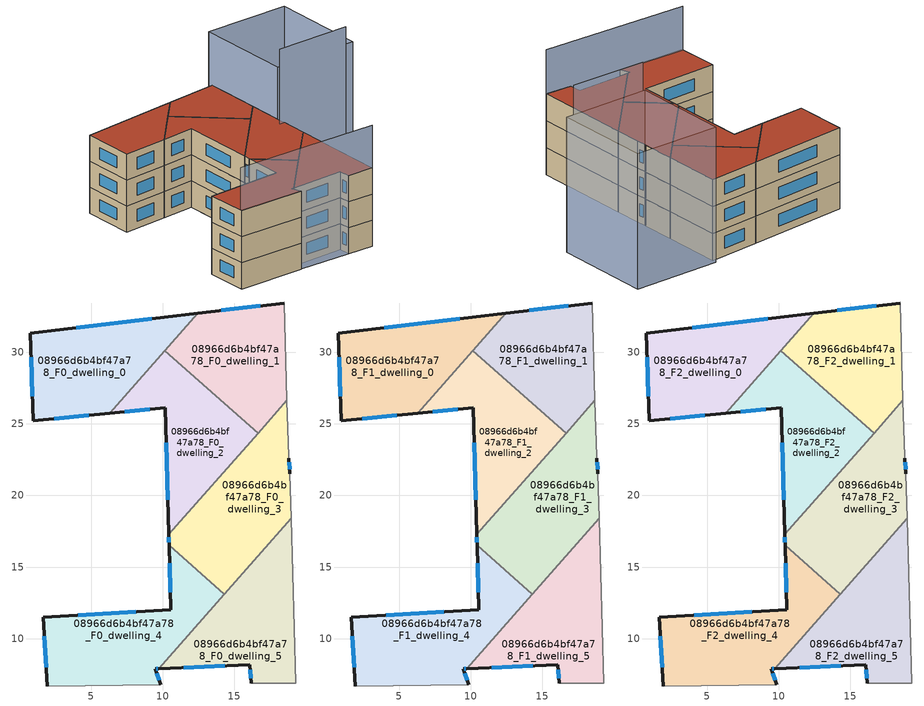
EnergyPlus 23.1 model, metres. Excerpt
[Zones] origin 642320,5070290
08966d6b4bf47a78_F0_dwelling_0
 floor ground (EU_floor_Construction): 12.44,32.7 6.3,25.74 0.97,25.22 0.77,31.32 z0
 wall outside (EU_wall_Construction): 12.44,32.7 0.77,31.32 0.97,25.22 6.3,25.74 z0:3
 wall to 08966d6b4bf47a78_F0_dwelling_2 (EU_wall_Construction): 6.3,25.74 10.13,30.09 z0:3
 wall to 08966d6b4bf47a78_F0_dwelling_1 (EU_wall_Construction): 10.13,30.09 12.44,32.7 z0:3
 window (EU_Window_Construction): 2.43,25.36 4.83,25.59 / 0.82,29.64 0.91,26.9 / 9.23,32.32 3.98,31.7 z0.83:2.17
08966d6b4bf47a78_F0_dwelling_1
 floor ground (EU_floor_Construction): 18.48,33.42 18.67,26.64 16.65,24.35 10.13,30.09 12.44,32.7 z0
 wall outside (EU_wall_Construction): 18.48,33.42 12.44,32.7 z0:3
 wall adiabatic (EU_wall_Construction): 18.67,26.64 18.48,33.42 z0:3
 wall to 08966d6b4bf47a78_F0_dwelling_2 (EU_wall_Construction): 10.13,30.09 16.65,24.35 z0:3
 wall to 08966d6b4bf47a78_F0_dwelling_3 (EU_wall_Construction): 16.65,24.35 18.67,26.64 z0:3
 window (EU_Window_Construction): 16.82,33.22 14.1,32.9 z0.83:2.17
08966d6b4bf47a78_F0_dwelling_2
 floor ground (EU_floor_Construction): 16.65,24.35 10.42,17.28 10.17,26.12 6.3,25.74 10.13,30.09 z0
 wall outside (EU_wall_Construction): 6.3,25.74 10.17,26.12 10.42,17.28 z0:3
 wall to 08966d6b4bf47a78_F0_dwelling_3 (EU_wall_Construction): 10.42,17.28 16.65,24.35 z0:3
 window (EU_Window_Construction): 7.36,25.84 9.11,26.01 / 10.24,23.68 10.35,19.71 z0.83:2.17
08966d6b4bf47a78_F0_dwelling_3
 floor ground (EU_floor_Construction): 18.67,26.64 18.78,22.71 18.79,22.61 18.88,21.51 18.96,18.4 14.3,13.11 10.44,16.51 10.42,17.28 z0
 wall outside (EU_wall_Construction): 18.88,21.51 18.79,22.61 / 10.42,17.28 10.44,16.51 z0:3
 wall adiabatic (EU_wall_Construction): 18.79,22.61 18.78,22.71 18.67,26.64 / 18.96,18.4 18.88,21.51 z0:3
 wall to 08966d6b4bf47a78_F0_dwelling_4 (EU_wall_Construction): 10.44,16.51 14.3,13.11 z0:3
 wall to 08966d6b4bf47a78_F0_dwelling_5 (EU_wall_Construction): 14.3,13.11 18.96,18.4 z0:3
 window (EU_Window_Construction): 18.85,21.81 18.81,22.3 / 10.43,17.07 10.44,16.72 z0.83:2.17
08966d6b4bf47a78_F0_dwelling_4
 floor ground (EU_floor_Construction): 14.3,13.11 9.72,7.91 9.47,7.9 9.87,6.8 1.96,6.7 1.66,11.51 10.57,12 10.44,16.51 z0
 wall outside (EU_wall_Construction): 9.87,6.8 9.47,7.9 9.72,7.91 / 10.44,16.51 10.57,12 1.66,11.51 1.96,6.7 z0:3
 wall adiabatic (EU_wall_Construction): 1.96,6.7 9.87,6.8 z0:3
 wall to 08966d6b4bf47a78_F0_dwelling_5 (EU_wall_Construction): 9.72,7.91 14.3,13.11 z0:3
 window (EU_Window_Construction): 9.54,7.91 9.65,7.91 / 9.76,7.1 9.58,7.6 / 1.75,10.19 1.88,8.03 / 8.12,11.87 4.11,11.64 / 10.48,15.27 10.54,13.25 z0.83:2.17
08966d6b4bf47a78_F0_dwelling_5
 floor ground (EU_floor_Construction): 18.96,18.4 19.27,6.9 16.17,6.9 16.07,8.2 9.72,7.91 z0
 wall outside (EU_wall_Construction): 9.72,7.91 16.07,8.2 16.17,6.9 z0:3
 wall adiabatic (EU_wall_Construction): 16.17,6.9 19.27,6.9 18.96,18.4 z0:3
 window (EU_Window_Construction): 11.47,7.99 14.32,8.12 / 16.1,7.84 16.14,7.26 z0.83:2.17
08966d6b4bf47a78_F1_dwelling_0
 floor to 08966d6b4bf47a78_F0_dwelling_0 (EU_floor_Construction): 12.44,32.7 6.3,25.74 0.97,25.22 0.77,31.32 z3
 wall outside (EU_wall_Construction): 12.44,32.7 0.77,31.32 0.97,25.22 6.3,25.74 z3:6
 wall to 08966d6b4bf47a78_F1_dwelling_2 (EU_wall_Construction): 6.3,25.74 10.13,30.09 z3:6
 wall to 08966d6b4bf47a78_F1_dwelling_1 (EU_wall_Construction): 10.13,30.09 12.44,32.7 z3:6
 window (EU_Window_Construction): 2.43,25.36 4.83,25.59 / 0.82,29.64 0.91,26.9 / 9.23,32.32 3.98,31.7 z3.83:5.17
08966d6b4bf47a78_F1_dwelling_1
 floor to 08966d6b4bf47a78_F0_dwelling_1 (EU_floor_Construction): 18.48,33.42 18.67,26.64 16.65,24.35 10.13,30.09 12.44,32.7 z3
 wall outside (EU_wall_Construction): 18.48,33.42 12.44,32.7 z3:6
 wall adiabatic (EU_wall_Construction): 18.67,26.64 18.48,33.42 z3:6
 wall to 08966d6b4bf47a78_F1_dwelling_2 (EU_wall_Construction): 10.13,30.09 16.65,24.35 z3:6
 wall to 08966d6b4bf47a78_F1_dwelling_3 (EU_wall_Construction): 16.65,24.35 18.67,26.64 z3:6
 window (EU_Window_Construction): 16.82,33.22 14.1,32.9 z3.83:5.17
08966d6b4bf47a78_F1_dwelling_2
 floor to 08966d6b4bf47a78_F0_dwelling_2 (EU_floor_Construction): 16.65,24.35 10.42,17.28 10.17,26.12 6.3,25.74 10.13,30.09 z3
 wall outside (EU_wall_Construction): 6.3,25.74 10.17,26.12 10.42,17.28 z3:6
 wall to 08966d6b4bf47a78_F1_dwelling_3 (EU_wall_Construction): 10.42,17.28 16.65,24.35 z3:6
 window (EU_Window_Construction): 7.36,25.84 9.11,26.01 / 10.24,23.68 10.35,19.71 z3.83:5.17
08966d6b4bf47a78_F1_dwelling_3
 floor to 08966d6b4bf47a78_F0_dwelling_3 (EU_floor_Construction): 18.67,26.64 18.78,22.71 18.79,22.61 18.88,21.51 18.96,18.4 14.3,13.11 10.44,16.51 10.42,17.28 z3
 wall outside (EU_wall_Construction): 18.88,21.51 18.79,22.61 / 10.42,17.28 10.44,16.51 z3:6
 wall adiabatic (EU_wall_Construction): 18.79,22.61 18.78,22.71 18.67,26.64 / 18.96,18.4 18.88,21.51 z3:6
 wall to 08966d6b4bf47a78_F1_dwelling_4 (EU_wall_Construction): 10.44,16.51 14.3,13.11 z3:6
 wall to 08966d6b4bf47a78_F1_dwelling_5 (EU_wall_Construction): 14.3,13.11 18.96,18.4 z3:6
 window (EU_Window_Construction): 18.85,21.81 18.81,22.3 / 10.43,17.07 10.44,16.72 z3.83:5.17
08966d6b4bf47a78_F1_dwelling_4
 floor to 08966d6b4bf47a78_F0_dwelling_4 (EU_floor_Construction): 14.3,13.11 9.72,7.91 9.47,7.9 9.87,6.8 1.96,6.7 1.66,11.51 10.57,12 10.44,16.51 z3
 wall outside (EU_wall_Construction): 9.87,6.8 9.47,7.9 9.72,7.91 / 10.44,16.51 10.57,12 1.66,11.51 1.96,6.7 z3:6
 wall adiabatic (EU_wall_Construction): 1.96,6.7 9.87,6.8 z3:6
 wall to 08966d6b4bf47a78_F1_dwelling_5 (EU_wall_Construction): 9.72,7.91 14.3,13.11 z3:6
 window (EU_Window_Construction): 9.54,7.91 9.65,7.91 / 9.76,7.1 9.58,7.6 / 1.75,10.19 1.88,8.03 / 8.12,11.87 4.11,11.64 / 10.48,15.27 10.54,13.25 z3.83:5.17
08966d6b4bf47a78_F1_dwelling_5
 floor to 08966d6b4bf47a78_F0_dwelling_5 (EU_floor_Construction): 18.96,18.4 19.27,6.9 16.17,6.9 16.07,8.2 9.72,7.91 z3
 wall outside (EU_wall_Construction): 9.72,7.91 16.07,8.2 16.17,6.9 z3:6
 wall adiabatic (EU_wall_Construction): 16.17,6.9 19.27,6.9 18.96,18.4 z3:6
 window (EU_Window_Construction): 11.47,7.99 14.32,8.12 / 16.1,7.84 16.14,7.26 z3.83:5.17
08966d6b4bf47a78_F2_dwelling_0
 floor to 08966d6b4bf47a78_F1_dwelling_0 (EU_floor_Construction): 12.44,32.7 6.3,25.74 0.97,25.22 0.77,31.32 z6
 wall outside (EU_wall_Construction): 12.44,32.7 0.77,31.32 0.97,25.22 6.3,25.74 z6:9
 wall to 08966d6b4bf47a78_F2_dwelling_2 (EU_wall_Construction): 6.3,25.74 10.13,30.09 z6:9
 wall to 08966d6b4bf47a78_F2_dwelling_1 (EU_wall_Construction): 10.13,30.09 12.44,32.7 z6:9
 window (EU_Window_Construction): 2.43,25.36 4.83,25.59 / 0.82,29.64 0.91,26.9 / 9.23,32.32 3.98,31.7 z6.83:8.17
 roof outside (EU_roof_Construction): 6.3,25.74 12.44,32.7 0.77,31.32 0.97,25.22 z9
08966d6b4bf47a78_F2_dwelling_1
 floor to 08966d6b4bf47a78_F1_dwelling_1 (EU_floor_Construction): 18.48,33.42 18.67,26.64 16.65,24.35 10.13,30.09 12.44,32.7 z6
 wall outside (EU_wall_Construction): 18.48,33.42 12.44,32.7 z6:9
 wall adiabatic (EU_wall_Construction): 18.67,26.64 18.48,33.42 z6:9
 wall to 08966d6b4bf47a78_F2_dwelling_2 (EU_wall_Construction): 10.13,30.09 16.65,24.35 z6:9
 wall to 08966d6b4bf47a78_F2_dwelling_3 (EU_wall_Construction): 16.65,24.35 18.67,26.64 z6:9
 window (EU_Window_Construction): 16.82,33.22 14.1,32.9 z6.83:8.17
 roof outside (EU_roof_Construction): 16.65,24.35 18.67,26.64 18.48,33.42 12.44,32.7 10.13,30.09 z9
08966d6b4bf47a78_F2_dwelling_2
 floor to 08966d6b4bf47a78_F1_dwelling_2 (EU_floor_Construction): 16.65,24.35 10.42,17.28 10.17,26.12 6.3,25.74 10.13,30.09 z6
 wall outside (EU_wall_Construction): 6.3,25.74 10.17,26.12 10.42,17.28 z6:9
 wall to 08966d6b4bf47a78_F2_dwelling_3 (EU_wall_Construction): 10.42,17.28 16.65,24.35 z6:9
 window (EU_Window_Construction): 7.36,25.84 9.11,26.01 / 10.24,23.68 10.35,19.71 z6.83:8.17
 roof outside (EU_roof_Construction): 10.42,17.28 16.65,24.35 10.13,30.09 6.3,25.74 10.17,26.12 z9
08966d6b4bf47a78_F2_dwelling_3
 floor to 08966d6b4bf47a78_F1_dwelling_3 (EU_floor_Construction): 18.67,26.64 18.78,22.71 18.79,22.61 18.88,21.51 18.96,18.4 14.3,13.11 10.44,16.51 10.42,17.28 z6
 wall outside (EU_wall_Construction): 18.88,21.51 18.79,22.61 / 10.42,17.28 10.44,16.51 z6:9
 wall adiabatic (EU_wall_Construction): 18.79,22.61 18.78,22.71 18.67,26.64 / 18.96,18.4 18.88,21.51 z6:9
 wall to 08966d6b4bf47a78_F2_dwelling_4 (EU_wall_Construction): 10.44,16.51 14.3,13.11 z6:9
 wall to 08966d6b4bf47a78_F2_dwelling_5 (EU_wall_Construction): 14.3,13.11 18.96,18.4 z6:9
 window (EU_Window_Construction): 18.85,21.81 18.81,22.3 / 10.43,17.07 10.44,16.72 z6.83:8.17
 roof outside (EU_roof_Construction): 14.3,13.11 18.96,18.4 18.88,21.51 18.79,22.61 18.78,22.71 18.67,26.64 10.42,17.28 10.44,16.51 z9
08966d6b4bf47a78_F2_dwelling_4
 floor to 08966d6b4bf47a78_F1_dwelling_4 (EU_floor_Construction): 14.3,13.11 9.72,7.91 9.47,7.9 9.87,6.8 1.96,6.7 1.66,11.51 10.57,12 10.44,16.51 z6
 wall outside (EU_wall_Construction): 9.87,6.8 9.47,7.9 9.72,7.91 / 10.44,16.51 10.57,12 1.66,11.51 1.96,6.7 z6:9
 wall adiabatic (EU_wall_Construction): 1.96,6.7 9.87,6.8 z6:9
 wall to 08966d6b4bf47a78_F2_dwelling_5 (EU_wall_Construction): 9.72,7.91 14.3,13.11 z6:9
 window (EU_Window_Construction): 9.54,7.91 9.65,7.91 / 9.76,7.1 9.58,7.6 / 1.75,10.19 1.88,8.03 / 8.12,11.87 4.11,11.64 / 10.48,15.27 10.54,13.25 z6.83:8.17
 roof outside (EU_roof_Construction): 9.87,6.8 9.47,7.9 9.72,7.91 14.3,13.11 10.44,16.51 10.57,12 1.66,11.51 1.96,6.7 z9
08966d6b4bf47a78_F2_dwelling_5
 floor to 08966d6b4bf47a78_F1_dwelling_5 (EU_floor_Construction): 18.96,18.4 19.27,6.9 16.17,6.9 16.07,8.2 9.72,7.91 z6
 wall outside (EU_wall_Construction): 9.72,7.91 16.07,8.2 16.17,6.9 z6:9
 wall adiabatic (EU_wall_Construction): 16.17,6.9 19.27,6.9 18.96,18.4 z6:9
 window (EU_Window_Construction): 11.47,7.99 14.32,8.12 / 16.1,7.84 16.14,7.26 z6.83:8.17
 roof outside (EU_roof_Construction): 19.27,6.9 18.96,18.4 9.72,7.91 16.07,8.2 16.17,6.9 z9
shading: 1.96,6.9 19.27,6.9 z0:13.9; 18.25,21.49 27.13,21.71 z0:17.6; 18.78,22.52 18.47,33.94 / 18.47,33.94 28.59,34.22 / 28.59,34.22 28.9,22.8 / 28.9,22.8 18.78,22.52 z0:15
[Building]
EU S2 Campaign: North Axis=0; Terrain=City; Solar Distribution=FullExterior
[Site:Location]
Lyon-Bron: Latitude=45.75; Longitude=5; Time Zone=1; Elevation=198
[SizingPeriod:WeatherFileDays]
AnnualSizingPeriod: Begin Month=1; Begin Day of Month=1; End Month=12; End Day of Month=31; Day of Week for Start Day=Monday; Use Weather File Daylight Saving Period=No; Use Weather File Rain and Snow Indicators=No
[MATERIAL]
EU_InternalMass_Material: Roughness=MediumRough; Thickness=0.1; Conductivity=1; Density=1800; Specific Heat=900; Thermal Absorptance=0.9; Solar Absorptance=0.7; Visible Absorptance=0.7
[MATERIAL:NOMASS] Roughness=MediumRough; Thermal Absorptance=0.9; Solar Absorptance=0.7; Visible Absorptance=0.7
Name | Thermal Resistance
EU_wall_NoMass | 0.87146
EU_roof_NoMass | 0.842276
EU_floor_NoMass | 0.496999
[WINDOWMATERIAL:SIMPLEGLAZINGSYSTEM]
EU_Window_SimpleGlazing: UFactor=2.2525; Solar Heat Gain Coefficient=0.76; Visible Transmittance=0.76
[CONSTRUCTION]
EU_wall_Construction: EU_wall_NoMass
EU_roof_Construction: EU_roof_NoMass
EU_floor_Construction: EU_floor_NoMass
EU_Window_Construction: EU_Window_SimpleGlazing
EU_InternalMass_Construction: EU_InternalMass_Material
[ZONE] Type=1; Multiplier=1; Ceiling Height=autocalculate; Floor Area=autocalculate; Part of Total Floor Area=Yes
Name | Volume
08966d6b4bf47a78_F0_dwelling_0; 08966d6b4bf47a78_F1_dwelling_0; 08966d6b4bf47a78_F2_dwelling_0 | 158.136
08966d6b4bf47a78_F0_dwelling_1; 08966d6b4bf47a78_F1_dwelling_1; 08966d6b4bf47a78_F2_dwelling_1 | 146.84
08966d6b4bf47a78_F0_dwelling_2; 08966d6b4bf47a78_F1_dwelling_2; 08966d6b4bf47a78_F2_dwelling_2 | 146.875
08966d6b4bf47a78_F0_dwelling_3; 08966d6b4bf47a78_F1_dwelling_3; 08966d6b4bf47a78_F2_dwelling_3 | 170.206
08966d6b4bf47a78_F0_dwelling_4; 08966d6b4bf47a78_F1_dwelling_4; 08966d6b4bf47a78_F2_dwelling_4 | 170.218
08966d6b4bf47a78_F0_dwelling_5; 08966d6b4bf47a78_F1_dwelling_5; 08966d6b4bf47a78_F2_dwelling_5 | 156.59
[INTERNALMASS] Construction=EU_InternalMass_Construction
Name | Zone or ZoneList | Surface Area
08966d6b4bf47a78_F0_dwelling_0_EU_InternalMass | 08966d6b4bf47a78_F0_dwelling_0 | 52.712
08966d6b4bf47a78_F0_dwelling_1_EU_InternalMass | 08966d6b4bf47a78_F0_dwelling_1 | 48.9483
08966d6b4bf47a78_F0_dwelling_2_EU_InternalMass | 08966d6b4bf47a78_F0_dwelling_2 | 48.9578
08966d6b4bf47a78_F0_dwelling_3_EU_InternalMass | 08966d6b4bf47a78_F0_dwelling_3 | 56.7348
08966d6b4bf47a78_F0_dwelling_4_EU_InternalMass | 08966d6b4bf47a78_F0_dwelling_4 | 56.7378
08966d6b4bf47a78_F0_dwelling_5_EU_InternalMass | 08966d6b4bf47a78_F0_dwelling_5 | 52.1968
08966d6b4bf47a78_F1_dwelling_0_EU_InternalMass | 08966d6b4bf47a78_F1_dwelling_0 | 52.712
08966d6b4bf47a78_F1_dwelling_1_EU_InternalMass | 08966d6b4bf47a78_F1_dwelling_1 | 48.9483
08966d6b4bf47a78_F1_dwelling_2_EU_InternalMass | 08966d6b4bf47a78_F1_dwelling_2 | 48.9578
08966d6b4bf47a78_F1_dwelling_3_EU_InternalMass | 08966d6b4bf47a78_F1_dwelling_3 | 56.7348
08966d6b4bf47a78_F1_dwelling_4_EU_InternalMass | 08966d6b4bf47a78_F1_dwelling_4 | 56.7378
08966d6b4bf47a78_F1_dwelling_5_EU_InternalMass | 08966d6b4bf47a78_F1_dwelling_5 | 52.1968
08966d6b4bf47a78_F2_dwelling_0_EU_InternalMass | 08966d6b4bf47a78_F2_dwelling_0 | 52.712
08966d6b4bf47a78_F2_dwelling_1_EU_InternalMass | 08966d6b4bf47a78_F2_dwelling_1 | 48.9483
08966d6b4bf47a78_F2_dwelling_2_EU_InternalMass | 08966d6b4bf47a78_F2_dwelling_2 | 48.9578
08966d6b4bf47a78_F2_dwelling_3_EU_InternalMass | 08966d6b4bf47a78_F2_dwelling_3 | 56.7348
08966d6b4bf47a78_F2_dwelling_4_EU_InternalMass | 08966d6b4bf47a78_F2_dwelling_4 | 56.7378
08966d6b4bf47a78_F2_dwelling_5_EU_InternalMass | 08966d6b4bf47a78_F2_dwelling_5 | 52.1968
[OTHEREQUIPMENT] Fuel Type=Electricity; Design Level Calculation Method=Watts/Area; Power per Zone Floor Area=1; Fraction Latent=0; Fraction Radiant=0; Fraction Lost=0; Carbon Dioxide Generation Rate=0; EndUse Subcategory=EU_Step8_InternalGains
Name | Zone or ZoneList or Space or SpaceList | Schedule
EU_Step8_InternalGain_08966d6b4bf47a78_F0_dwelling_0_f000 | 08966d6b4bf47a78_F0_dwelling_0 | EU_Step8_GainSchedule_08966d6b4bf47a78_F0_dwelling_0_f000
EU_Step8_InternalGain_08966d6b4bf47a78_F0_dwelling_1_f000 | 08966d6b4bf47a78_F0_dwelling_1 | EU_Step8_GainSchedule_08966d6b4bf47a78_F0_dwelling_1_f000
EU_Step8_InternalGain_08966d6b4bf47a78_F0_dwelling_2_f000 | 08966d6b4bf47a78_F0_dwelling_2 | EU_Step8_GainSchedule_08966d6b4bf47a78_F0_dwelling_2_f000
EU_Step8_InternalGain_08966d6b4bf47a78_F0_dwelling_3_f000 | 08966d6b4bf47a78_F0_dwelling_3 | EU_Step8_GainSchedule_08966d6b4bf47a78_F0_dwelling_3_f000
EU_Step8_InternalGain_08966d6b4bf47a78_F0_dwelling_4_f000 | 08966d6b4bf47a78_F0_dwelling_4 | EU_Step8_GainSchedule_08966d6b4bf47a78_F0_dwelling_4_f000
EU_Step8_InternalGain_08966d6b4bf47a78_F0_dwelling_5_f000 | 08966d6b4bf47a78_F0_dwelling_5 | EU_Step8_GainSchedule_08966d6b4bf47a78_F0_dwelling_5_f000
EU_Step8_InternalGain_08966d6b4bf47a78_F1_dwelling_0_f000 | 08966d6b4bf47a78_F1_dwelling_0 | EU_Step8_GainSchedule_08966d6b4bf47a78_F1_dwelling_0_f000
EU_Step8_InternalGain_08966d6b4bf47a78_F1_dwelling_1_f000 | 08966d6b4bf47a78_F1_dwelling_1 | EU_Step8_GainSchedule_08966d6b4bf47a78_F1_dwelling_1_f000
EU_Step8_InternalGain_08966d6b4bf47a78_F1_dwelling_2_f000 | 08966d6b4bf47a78_F1_dwelling_2 | EU_Step8_GainSchedule_08966d6b4bf47a78_F1_dwelling_2_f000
EU_Step8_InternalGain_08966d6b4bf47a78_F1_dwelling_3_f000 | 08966d6b4bf47a78_F1_dwelling_3 | EU_Step8_GainSchedule_08966d6b4bf47a78_F1_dwelling_3_f000
EU_Step8_InternalGain_08966d6b4bf47a78_F1_dwelling_4_f000 | 08966d6b4bf47a78_F1_dwelling_4 | EU_Step8_GainSchedule_08966d6b4bf47a78_F1_dwelling_4_f000
EU_Step8_InternalGain_08966d6b4bf47a78_F1_dwelling_5_f000 | 08966d6b4bf47a78_F1_dwelling_5 | EU_Step8_GainSchedule_08966d6b4bf47a78_F1_dwelling_5_f000
EU_Step8_InternalGain_08966d6b4bf47a78_F2_dwelling_0_f000 | 08966d6b4bf47a78_F2_dwelling_0 | EU_Step8_GainSchedule_08966d6b4bf47a78_F2_dwelling_0_f000
EU_Step8_InternalGain_08966d6b4bf47a78_F2_dwelling_1_f000 | 08966d6b4bf47a78_F2_dwelling_1 | EU_Step8_GainSchedule_08966d6b4bf47a78_F2_dwelling_1_f000
EU_Step8_InternalGain_08966d6b4bf47a78_F2_dwelling_2_f000 | 08966d6b4bf47a78_F2_dwelling_2 | EU_Step8_GainSchedule_08966d6b4bf47a78_F2_dwelling_2_f000
EU_Step8_InternalGain_08966d6b4bf47a78_F2_dwelling_3_f000 | 08966d6b4bf47a78_F2_dwelling_3 | EU_Step8_GainSchedule_08966d6b4bf47a78_F2_dwelling_3_f000
EU_Step8_InternalGain_08966d6b4bf47a78_F2_dwelling_4_f000 | 08966d6b4bf47a78_F2_dwelling_4 | EU_Step8_GainSchedule_08966d6b4bf47a78_F2_dwelling_4_f000
EU_Step8_InternalGain_08966d6b4bf47a78_F2_dwelling_5_f000 | 08966d6b4bf47a78_F2_dwelling_5 | EU_Step8_GainSchedule_08966d6b4bf47a78_F2_dwelling_5_f000
[ZONEVENTILATION:DESIGNFLOWRATE] Schedule=EU_AlwaysOn; Design Flow Rate Calculation Method=AirChanges/Hour; Air Changes per Hour=0.425; Ventilation Type=Natural; Fan Pressure Rise=0; Fan Total Efficiency=1; Constant Term Coefficient=1; Temperature Term Coefficient=0; Velocity Term Coefficient=0; Velocity Squared Term Coefficient=0; Minimum Indoor Temperature=-100; Maximum Indoor Temperature=100; Delta Temperature=-100; Minimum Outdoor Temperature=-100; Maximum Outdoor Temperature=100; Maximum Wind Speed=40
Name | Zone or ZoneList or Space or SpaceList
EU_ConstantAir_08966d6b4bf47a78_F0_dwelling_0 | 08966d6b4bf47a78_F0_dwelling_0
EU_ConstantAir_08966d6b4bf47a78_F0_dwelling_1 | 08966d6b4bf47a78_F0_dwelling_1
EU_ConstantAir_08966d6b4bf47a78_F0_dwelling_2 | 08966d6b4bf47a78_F0_dwelling_2
EU_ConstantAir_08966d6b4bf47a78_F0_dwelling_3 | 08966d6b4bf47a78_F0_dwelling_3
EU_ConstantAir_08966d6b4bf47a78_F0_dwelling_4 | 08966d6b4bf47a78_F0_dwelling_4
EU_ConstantAir_08966d6b4bf47a78_F0_dwelling_5 | 08966d6b4bf47a78_F0_dwelling_5
EU_ConstantAir_08966d6b4bf47a78_F1_dwelling_0 | 08966d6b4bf47a78_F1_dwelling_0
EU_ConstantAir_08966d6b4bf47a78_F1_dwelling_1 | 08966d6b4bf47a78_F1_dwelling_1
EU_ConstantAir_08966d6b4bf47a78_F1_dwelling_2 | 08966d6b4bf47a78_F1_dwelling_2
EU_ConstantAir_08966d6b4bf47a78_F1_dwelling_3 | 08966d6b4bf47a78_F1_dwelling_3
EU_ConstantAir_08966d6b4bf47a78_F1_dwelling_4 | 08966d6b4bf47a78_F1_dwelling_4
EU_ConstantAir_08966d6b4bf47a78_F1_dwelling_5 | 08966d6b4bf47a78_F1_dwelling_5
EU_ConstantAir_08966d6b4bf47a78_F2_dwelling_0 | 08966d6b4bf47a78_F2_dwelling_0
EU_ConstantAir_08966d6b4bf47a78_F2_dwelling_1 | 08966d6b4bf47a78_F2_dwelling_1
EU_ConstantAir_08966d6b4bf47a78_F2_dwelling_2 | 08966d6b4bf47a78_F2_dwelling_2
EU_ConstantAir_08966d6b4bf47a78_F2_dwelling_3 | 08966d6b4bf47a78_F2_dwelling_3
EU_ConstantAir_08966d6b4bf47a78_F2_dwelling_4 | 08966d6b4bf47a78_F2_dwelling_4
EU_ConstantAir_08966d6b4bf47a78_F2_dwelling_5 | 08966d6b4bf47a78_F2_dwelling_5
[HVACTEMPLATE:THERMOSTAT] Constant Heating Setpoint=20; Constant Cooling Setpoint=50
EU_HeatOnly_08966d6b4bf47a78_F0_dwelling_0; EU_HeatOnly_08966d6b4bf47a78_F0_dwelling_1; EU_HeatOnly_08966d6b4bf47a78_F0_dwelling_2; EU_HeatOnly_08966d6b4bf47a78_F0_dwelling_3; EU_HeatOnly_08966d6b4bf47a78_F0_dwelling_4; EU_HeatOnly_08966d6b4bf47a78_F0_dwelling_5; EU_HeatOnly_08966d6b4bf47a78_F1_dwelling_0; EU_HeatOnly_08966d6b4bf47a78_F1_dwelling_1; EU_HeatOnly_08966d6b4bf47a78_F1_dwelling_2; EU_HeatOnly_08966d6b4bf47a78_F1_dwelling_3; EU_HeatOnly_08966d6b4bf47a78_F1_dwelling_4; EU_HeatOnly_08966d6b4bf47a78_F1_dwelling_5; EU_HeatOnly_08966d6b4bf47a78_F2_dwelling_0; EU_HeatOnly_08966d6b4bf47a78_F2_dwelling_1; EU_HeatOnly_08966d6b4bf47a78_F2_dwelling_2; EU_HeatOnly_08966d6b4bf47a78_F2_dwelling_3; EU_HeatOnly_08966d6b4bf47a78_F2_dwelling_4; EU_HeatOnly_08966d6b4bf47a78_F2_dwelling_5
[HVACTEMPLATE:ZONE:IDEALLOADSAIRSYSTEM] System Availability Schedule=EU_AlwaysOn; Maximum Heating Supply Air Temperature=50; Minimum Cooling Supply Air Temperature=13; Maximum Heating Supply Air Humidity Ratio=0.0156; Minimum Cooling Supply Air Humidity Ratio=0.0077; Heating Limit=NoLimit; Cooling Limit=NoLimit; Heating Availability Schedule=EU_AlwaysOn; Cooling Availability Schedule=EU_CoolingOff; Dehumidification Control Type=ConstantSensibleHeatRatio; Cooling Sensible Heat Ratio=0.7; Dehumidification Setpoint=60; Humidification Control Type=None; Humidification Setpoint=30; Outdoor Air Method=None; Outdoor Air Flow Rate per Person=0.00944; Outdoor Air Flow Rate per Zone Floor Area=0; Outdoor Air Flow Rate per Zone=0; Demand Controlled Ventilation Type=None; Outdoor Air Economizer Type=NoEconomizer; Heat Recovery Type=None; Sensible Heat Recovery Effectiveness=0.7; Latent Heat Recovery Effectiveness=0.65
Name | Template Thermostat
08966d6b4bf47a78_F0_dwelling_0 | EU_HeatOnly_08966d6b4bf47a78_F0_dwelling_0
08966d6b4bf47a78_F0_dwelling_1 | EU_HeatOnly_08966d6b4bf47a78_F0_dwelling_1
08966d6b4bf47a78_F0_dwelling_2 | EU_HeatOnly_08966d6b4bf47a78_F0_dwelling_2
08966d6b4bf47a78_F0_dwelling_3 | EU_HeatOnly_08966d6b4bf47a78_F0_dwelling_3
08966d6b4bf47a78_F0_dwelling_4 | EU_HeatOnly_08966d6b4bf47a78_F0_dwelling_4
08966d6b4bf47a78_F0_dwelling_5 | EU_HeatOnly_08966d6b4bf47a78_F0_dwelling_5
08966d6b4bf47a78_F1_dwelling_0 | EU_HeatOnly_08966d6b4bf47a78_F1_dwelling_0
08966d6b4bf47a78_F1_dwelling_1 | EU_HeatOnly_08966d6b4bf47a78_F1_dwelling_1
08966d6b4bf47a78_F1_dwelling_2 | EU_HeatOnly_08966d6b4bf47a78_F1_dwelling_2
08966d6b4bf47a78_F1_dwelling_3 | EU_HeatOnly_08966d6b4bf47a78_F1_dwelling_3
08966d6b4bf47a78_F1_dwelling_4 | EU_HeatOnly_08966d6b4bf47a78_F1_dwelling_4
08966d6b4bf47a78_F1_dwelling_5 | EU_HeatOnly_08966d6b4bf47a78_F1_dwelling_5
08966d6b4bf47a78_F2_dwelling_0 | EU_HeatOnly_08966d6b4bf47a78_F2_dwelling_0
08966d6b4bf47a78_F2_dwelling_1 | EU_HeatOnly_08966d6b4bf47a78_F2_dwelling_1
08966d6b4bf47a78_F2_dwelling_2 | EU_HeatOnly_08966d6b4bf47a78_F2_dwelling_2
08966d6b4bf47a78_F2_dwelling_3 | EU_HeatOnly_08966d6b4bf47a78_F2_dwelling_3
08966d6b4bf47a78_F2_dwelling_4 | EU_HeatOnly_08966d6b4bf47a78_F2_dwelling_4
08966d6b4bf47a78_F2_dwelling_5 | EU_HeatOnly_08966d6b4bf47a78_F2_dwelling_5
[SIZING:ZONE] Zone Cooling Design Supply Air Temperature Input Method=SupplyAirTemperature; Zone Cooling Design Supply Air Temperature=13; Zone Heating Design Supply Air Temperature Input Method=SupplyAirTemperature; Zone Heating Design Supply Air Temperature=50; Zone Cooling Design Supply Air Humidity Ratio=0.008; Zone Heating Design Supply Air Humidity Ratio=0.008; Cooling Design Air Flow Method=DesignDay; Cooling Design Air Flow Rate=0; Cooling Minimum Air Flow per Zone Floor Area=0.000762; Cooling Minimum Air Flow=0; Cooling Minimum Air Flow Fraction=0.2; Heating Design Air Flow Method=DesignDay; Heating Design Air Flow Rate=0; Heating Maximum Air Flow per Zone Floor Area=0.002032; Heating Maximum Air Flow=0.141576; Heating Maximum Air Flow Fraction=0.3; Account for Dedicated Outdoor Air System=No; Dedicated Outdoor Air System Control Strategy=NeutralSupplyAir; Dedicated Outdoor Air Low Setpoint Temperature for Design=autosize; Dedicated Outdoor Air High Setpoint Temperature for Design=autosize; Zone Load Sizing Method=Sensible Load Only No Latent Load; Zone Latent Cooling Design Supply Air Humidity Ratio Input Method=HumidityRatioDifference; Zone Cooling Design Supply Air Humidity Ratio Difference=0.005; Zone Latent Heating Design Supply Air Humidity Ratio Input Method=HumidityRatioDifference; Zone Humidification Design Supply Air Humidity Ratio Difference=0.005
08966d6b4bf47a78_F0_dwelling_0; 08966d6b4bf47a78_F0_dwelling_1; 08966d6b4bf47a78_F0_dwelling_2; 08966d6b4bf47a78_F0_dwelling_3; 08966d6b4bf47a78_F0_dwelling_4; 08966d6b4bf47a78_F0_dwelling_5; 08966d6b4bf47a78_F1_dwelling_0; 08966d6b4bf47a78_F1_dwelling_1; 08966d6b4bf47a78_F1_dwelling_2; 08966d6b4bf47a78_F1_dwelling_3; 08966d6b4bf47a78_F1_dwelling_4; 08966d6b4bf47a78_F1_dwelling_5; 08966d6b4bf47a78_F2_dwelling_0; 08966d6b4bf47a78_F2_dwelling_1; 08966d6b4bf47a78_F2_dwelling_2; 08966d6b4bf47a78_F2_dwelling_3; 08966d6b4bf47a78_F2_dwelling_4; 08966d6b4bf47a78_F2_dwelling_5
[SCHEDULE:CONSTANT]
Name | Hourly Value
EU_AlwaysOn | 1
EU_CoolingOff | 0
[SCHEDULE:FILE] Column Number=1; Rows to Skip at Top=0; Number of Hours of Data=8760; Column Separator=Comma; Interpolate to Timestep=No; Minutes per Item=60; Adjust Schedule for Daylight Savings=Yes
Name | File
EU_Step8_GainSchedule_08966d6b4bf47a78_F0_dwelling_0_f000 | ../../schedules/08966d6b4bf47a78/08966d6b4bf47a78_F0_dwelling_0_f000_gain.csv
EU_Step8_GainSchedule_08966d6b4bf47a78_F0_dwelling_1_f000 | ../../schedules/08966d6b4bf47a78/08966d6b4bf47a78_F0_dwelling_1_f000_gain.csv
EU_Step8_GainSchedule_08966d6b4bf47a78_F0_dwelling_2_f000 | ../../schedules/08966d6b4bf47a78/08966d6b4bf47a78_F0_dwelling_2_f000_gain.csv
EU_Step8_GainSchedule_08966d6b4bf47a78_F0_dwelling_3_f000 | ../../schedules/08966d6b4bf47a78/08966d6b4bf47a78_F0_dwelling_3_f000_gain.csv
EU_Step8_GainSchedule_08966d6b4bf47a78_F0_dwelling_4_f000 | ../../schedules/08966d6b4bf47a78/08966d6b4bf47a78_F0_dwelling_4_f000_gain.csv
EU_Step8_GainSchedule_08966d6b4bf47a78_F0_dwelling_5_f000 | ../../schedules/08966d6b4bf47a78/08966d6b4bf47a78_F0_dwelling_5_f000_gain.csv
EU_Step8_GainSchedule_08966d6b4bf47a78_F1_dwelling_0_f000 | ../../schedules/08966d6b4bf47a78/08966d6b4bf47a78_F1_dwelling_0_f000_gain.csv
EU_Step8_GainSchedule_08966d6b4bf47a78_F1_dwelling_1_f000 | ../../schedules/08966d6b4bf47a78/08966d6b4bf47a78_F1_dwelling_1_f000_gain.csv
EU_Step8_GainSchedule_08966d6b4bf47a78_F1_dwelling_2_f000 | ../../schedules/08966d6b4bf47a78/08966d6b4bf47a78_F1_dwelling_2_f000_gain.csv
EU_Step8_GainSchedule_08966d6b4bf47a78_F1_dwelling_3_f000 | ../../schedules/08966d6b4bf47a78/08966d6b4bf47a78_F1_dwelling_3_f000_gain.csv
EU_Step8_GainSchedule_08966d6b4bf47a78_F1_dwelling_4_f000 | ../../schedules/08966d6b4bf47a78/08966d6b4bf47a78_F1_dwelling_4_f000_gain.csv
EU_Step8_GainSchedule_08966d6b4bf47a78_F1_dwelling_5_f000 | ../../schedules/08966d6b4bf47a78/08966d6b4bf47a78_F1_dwelling_5_f000_gain.csv
EU_Step8_GainSchedule_08966d6b4bf47a78_F2_dwelling_0_f000 | ../../schedules/08966d6b4bf47a78/08966d6b4bf47a78_F2_dwelling_0_f000_gain.csv
EU_Step8_GainSchedule_08966d6b4bf47a78_F2_dwelling_1_f000 | ../../schedules/08966d6b4bf47a78/08966d6b4bf47a78_F2_dwelling_1_f000_gain.csv
EU_Step8_GainSchedule_08966d6b4bf47a78_F2_dwelling_2_f000 | ../../schedules/08966d6b4bf47a78/08966d6b4bf47a78_F2_dwelling_2_f000_gain.csv
EU_Step8_GainSchedule_08966d6b4bf47a78_F2_dwelling_3_f000 | ../../schedules/08966d6b4bf47a78/08966d6b4bf47a78_F2_dwelling_3_f000_gain.csv
EU_Step8_GainSchedule_08966d6b4bf47a78_F2_dwelling_4_f000 | ../../schedules/08966d6b4bf47a78/08966d6b4bf47a78_F2_dwelling_4_f000_gain.csv
EU_Step8_GainSchedule_08966d6b4bf47a78_F2_dwelling_5_f000 | ../../schedules/08966d6b4bf47a78/08966d6b4bf47a78_F2_dwelling_5_f000_gain.csv
